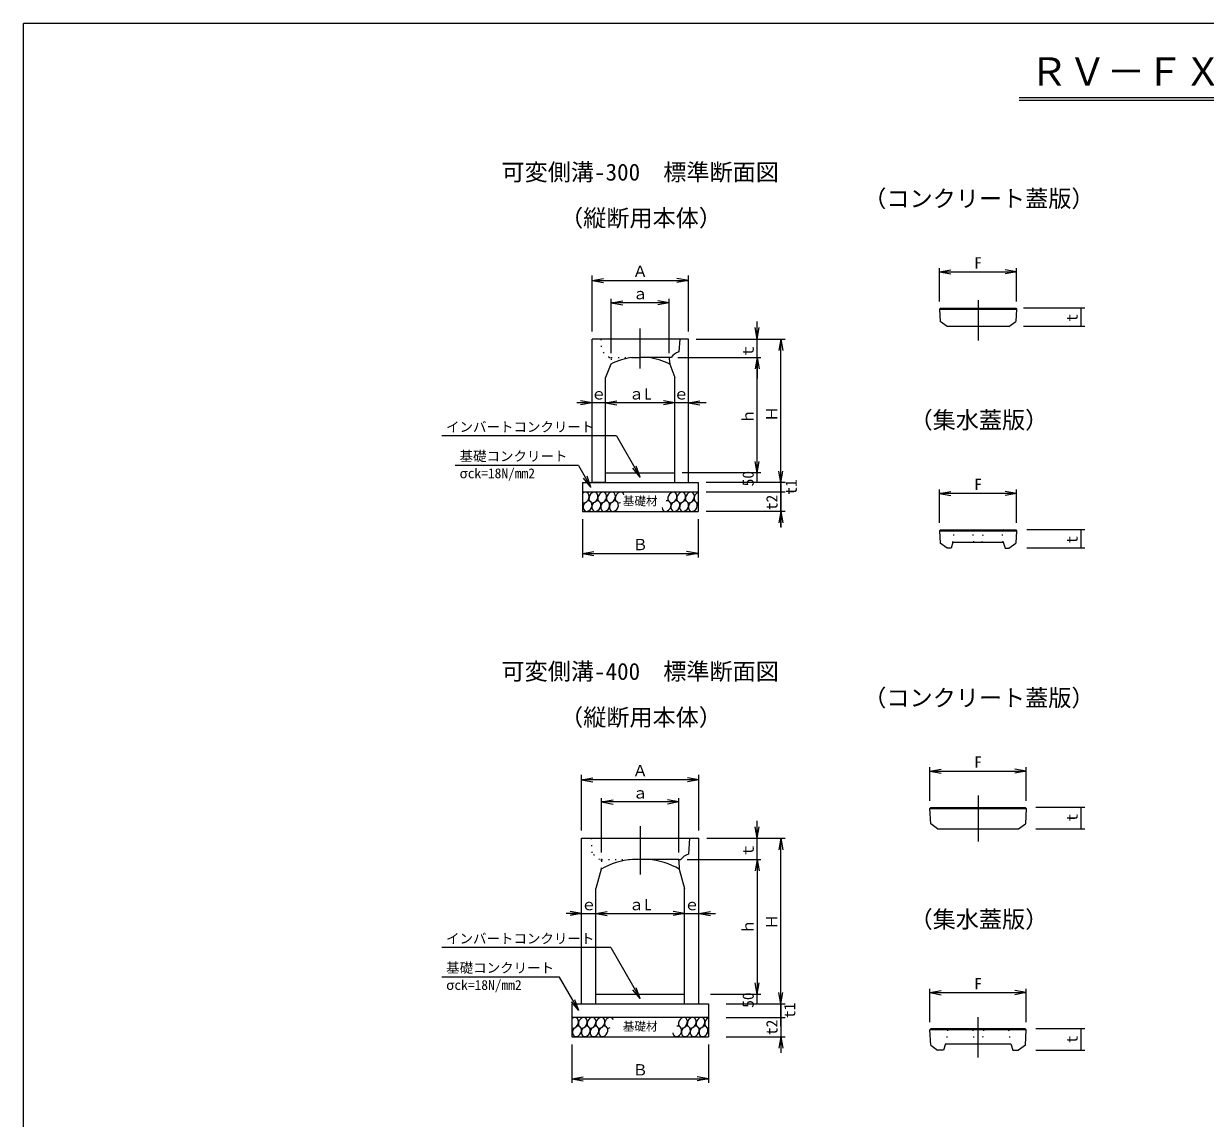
# Model space of a CAD drawing. Units: millimetres, scale not verified. Extents: x 2327 to 18312, y 1592 to 12960.
# Drawn here: x 2327 to 8460, y 7276 to 12960 of the extents above; entities that cross this region are included whole.
import ezdxf
from ezdxf.enums import TextEntityAlignment as Align

# ---------------------------------------------------------------- set-up
doc = ezdxf.new("R2010")
doc.units = ezdxf.units.MM
doc.header["$LTSCALE"] = 20
doc.linetypes.add('DOTTED', pattern=[1.75, 0.25, -1.5])
doc.layers.add('Layer1', color=4, linetype='Continuous', lineweight=18)
doc.styles.add('ＭＳ ゴシック-5.0-0.0', font='')
doc.styles.get('ＭＳ ゴシック-5.0-0.0').set_extended_font_data('ＭＳ ゴシック-5.0-0.0')

msp = doc.modelspace()

# ---------------------------------------------------------------- linework, layer by layer
at = {"layer": 'Layer1'}
for p, q in [((2327.33, 1591.61), (2327.33, 12960.26)), ((18311.66, 12960.26), (2327.33, 12960.26)), ((12422.46, 12574.32), (7493.17, 12574.32)), ((12422.46, 12560.32), (7493.17, 12560.32)), ((5277.05, 11362.5), (5277.05, 11652.21)), ((5777.05, 11362.5), (5777.05, 11652.21)), ((7080.62, 11517.5), (7080.62, 11691.07)), ((7080.62, 11671.07), (7139.71, 11681.49)), ((7080.62, 11671.07), (7139.71, 11660.65)), ((7080.62, 11671.07), (7480.62, 11671.07)), ((7480.62, 11671.07), (7421.53, 11681.49)), ((7480.62, 11671.07), (7421.53, 11660.65)), ((7480.62, 11517.5), (7480.62, 11691.07)), ((5277.05, 11626.94), (5336.14, 11637.36)), ((5277.05, 11626.94), (5336.14, 11616.52)), ((5277.05, 11626.94), (5777.05, 11626.94)), ((5777.05, 11626.94), (5717.96, 11637.36)), ((5777.05, 11626.94), (5717.96, 11616.52)), ((5377.05, 11249.5), (5377.05, 11531.07)), ((5677.05, 11249.5), (5677.05, 11531.07)), ((5377.05, 11511.07), (5436.14, 11521.49)), ((5377.05, 11511.07), (5436.14, 11500.65)), ((5677.05, 11511.07), (5377.05, 11511.07)), ((5677.05, 11511.07), (5617.96, 11521.49)), ((5677.05, 11511.07), (5617.96, 11500.65)), ((7080.62, 11477.5), (7085.62, 11482.5)), ((7080.62, 11477.5), (7083.99, 11413.15)), ((7080.62, 11477.5), (7480.62, 11477.5)), ((7085.62, 11482.5), (7475.62, 11482.5)), ((7280.62, 11524.38), (7280.62, 11315.54)), ((7475.62, 11482.5), (7480.62, 11477.5)), ((7480.62, 11477.5), (7477.25, 11413.15)), ((7834.72, 11482.5), (7516.15, 11482.5)), ((7814.72, 11387.5), (7814.72, 11482.5)), ((6133.84, 11197.5), (6133.84, 11413.7)), ((7120.62, 11387.5), (7083.99, 11413.15)), ((7440.62, 11387.5), (7477.25, 11413.15)), ((5527.05, 11169.22), (5527.05, 11376.68)), ((6133.84, 11322.5), (6123.42, 11381.59)), ((6133.84, 11322.5), (6144.26, 11381.59)), ((7440.62, 11387.5), (7120.62, 11387.5)), ((7834.72, 11387.5), (7516.15, 11387.5)), ((5777.05, 11322.5), (5277.05, 11322.5)), ((5277.05, 10577.5), (5277.05, 11322.5)), ((5732.05, 11322.5), (5727.05, 11255.5)), ((5777.05, 10577.5), (5777.05, 11322.5)), ((5817.05, 11322.5), (6280, 11322.5)), ((6257.05, 11322.5), (6246.64, 11263.41)), ((6257.05, 11322.5), (6267.47, 11263.41)), ((6257.05, 10347.5), (6257.05, 11322.5)), ((5487.05, 11227.5), (5527.05, 11227.5)), ((5688.49, 11227.5), (5527.05, 11227.5)), ((5677.05, 11227.5), (5677.05, 11219.73)), ((5723.15, 11227.5), (6153.84, 11227.5)), ((6133.84, 11227.5), (6123.42, 11168.41)), ((6133.84, 11227.5), (6123.42, 11168.41)), ((6133.84, 11227.5), (6123.42, 11168.41)), ((6133.84, 11227.5), (6144.26, 11168.41)), ((6133.84, 11227.5), (6144.26, 11168.41)), ((6133.84, 11227.5), (6144.26, 11168.41)), ((5374.05, 11192.5), (5347.05, 11122.5)), ((5677.05, 11219.73), (5680.05, 11192.5)), ((5680.05, 11192.5), (5707.05, 11122.5)), ((6133.84, 11197.5), (6133.84, 11117.5)), ((6133.84, 10577.5), (6133.84, 11197.5)), ((5347.05, 10577.5), (5347.05, 11122.5)), ((5707.05, 10577.5), (5707.05, 11122.5)), ((5869.82, 10990.96), (5198.7, 10990.96)), ((5277.05, 10990.96), (5217.96, 11001.38)), ((5277.05, 10990.96), (5217.96, 10980.54)), ((5347.05, 10990.96), (5406.14, 11001.38)), ((5347.05, 10990.96), (5406.14, 11001.38)), ((5347.05, 10990.96), (5406.14, 10980.54)), ((5347.05, 10990.96), (5406.14, 10980.54)), ((5707.05, 10990.96), (5647.96, 11001.38)), ((5707.05, 10990.96), (5647.96, 11001.38)), ((5707.05, 10990.96), (5647.96, 10980.54)), ((5707.05, 10990.96), (5647.96, 10980.54)), ((5777.05, 10990.96), (5836.14, 11001.38)), ((5777.05, 10990.96), (5836.14, 10980.54)), ((5403.29, 10819.83), (4497.8, 10819.83)), ((5403.29, 10819.83), (5527.05, 10605.47)), ((6133.84, 10627.5), (6123.42, 10686.59)), ((6133.84, 10627.5), (6123.42, 10686.59)), ((6133.84, 10627.5), (6133.84, 10707.5)), ((6133.84, 10627.5), (6144.26, 10686.59)), ((6133.84, 10627.5), (6144.26, 10686.59)), ((5207.2, 10665.44), (4567.21, 10665.44)), ((5207.2, 10665.44), (5271.53, 10554.03)), ((5271.53, 10554.03), (5251, 10610.41)), ((5347.05, 10627.5), (5707.05, 10627.5)), ((5527.05, 10605.47), (5488.48, 10651.43)), ((5527.05, 10605.47), (5506.53, 10661.85)), ((6153.84, 10627.5), (5744.44, 10627.5)), ((6133.84, 10577.5), (6133.84, 10627.5)), ((6257.05, 10577.5), (6246.64, 10636.59)), ((6257.05, 10577.5), (6267.47, 10636.59)), ((5227.05, 10577.5), (5827.05, 10577.5)), ((5227.05, 10577.5), (5227.05, 10427.5)), ((5271.53, 10554.03), (5232.96, 10599.99)), ((5347.05, 10577.5), (5277.05, 10577.5)), ((5707.05, 10577.5), (5777.05, 10577.5)), ((5827.05, 10577.5), (5827.05, 10427.5)), ((6280, 10577.5), (5868.88, 10577.5)), ((6257.05, 10577.5), (6257.05, 10487.5)), ((5827.05, 10527.5), (5227.05, 10527.5)), ((6280, 10527.5), (5868.88, 10527.5)), ((6257.05, 10487.5), (6257.05, 10407.5)), ((6257.05, 10487.5), (6257.05, 10387.5)), ((6257.05, 10487.5), (6257.05, 10407.5)), ((7080.62, 10367.5), (7080.62, 10541.07)), ((7080.62, 10521.07), (7139.71, 10531.49)), ((7080.62, 10521.07), (7139.71, 10510.65)), ((7480.62, 10521.07), (7080.62, 10521.07)), ((7480.62, 10521.07), (7421.53, 10531.49)), ((7480.62, 10521.07), (7421.53, 10510.65)), ((7480.62, 10367.5), (7480.62, 10541.07)), ((5227.05, 10427.5), (5827.05, 10427.5)), ((6280, 10427.5), (5868.88, 10427.5)), ((6257.05, 10427.5), (6246.64, 10368.41)), ((6257.05, 10427.5), (6267.47, 10368.41)), ((6257.05, 10427.5), (6257.05, 10343.84)), ((5227.05, 10387.5), (5227.05, 10188.53)), ((5827.05, 10387.5), (5827.05, 10188.53)), ((7080.62, 10327.5), (7085.62, 10332.5)), ((7080.62, 10327.5), (7083.99, 10263.15)), ((7080.62, 10327.5), (7480.62, 10327.5)), ((7085.62, 10332.5), (7475.62, 10332.5)), ((7475.62, 10332.5), (7480.62, 10327.5)), ((7480.62, 10327.5), (7477.25, 10263.15)), ((7834.72, 10332.5), (7532.84, 10332.5)), ((7814.72, 10237.5), (7814.72, 10332.5)), ((7120.62, 10237.5), (7083.99, 10263.15)), ((7150.2, 10267.5), (7140.62, 10237.5)), ((7150.2, 10267.5), (7411.05, 10267.5)), ((7411.05, 10267.5), (7420.62, 10237.5)), ((7440.62, 10237.5), (7477.25, 10263.15)), ((5227.05, 10208.53), (5286.14, 10218.95)), ((5227.05, 10208.53), (5827.05, 10208.53)), ((5227.05, 10208.53), (5286.14, 10198.12)), ((5827.05, 10208.53), (5767.96, 10218.95)), ((5827.05, 10208.53), (5767.96, 10198.12)), ((7140.62, 10237.5), (7120.62, 10237.5)), ((7420.62, 10237.5), (7440.62, 10237.5)), ((7834.72, 10237.5), (7532.84, 10237.5)), ((7030.62, 8925.13), (7030.62, 9098.7)), ((7030.62, 9078.7), (7089.71, 9089.12)), ((7030.62, 9078.7), (7089.71, 9068.28)), ((7030.62, 9078.7), (7530.62, 9078.7)), ((7530.62, 9078.7), (7471.53, 9089.12)), ((7530.62, 9078.7), (7471.53, 9068.28)), ((7530.62, 8925.13), (7530.62, 9098.7)), ((5222.05, 8770.13), (5222.05, 9059.83)), ((5222.05, 9034.57), (5281.14, 9044.99)), ((5222.05, 9034.57), (5281.14, 9024.15)), ((5832.05, 9034.57), (5222.05, 9034.57)), ((5832.05, 9034.57), (5772.96, 9044.99)), ((5832.05, 9034.57), (5772.96, 9024.15)), ((5832.05, 8770.13), (5832.05, 9059.83)), ((5327.05, 8657.13), (5327.05, 8938.7)), ((5327.05, 8918.7), (5386.14, 8929.12)), ((5327.05, 8918.7), (5386.14, 8908.28)), ((5727.05, 8918.7), (5327.05, 8918.7)), ((5727.05, 8918.7), (5667.96, 8929.12)), ((5727.05, 8918.7), (5667.96, 8908.28)), ((5727.05, 8657.13), (5727.05, 8938.7)), ((7280.62, 8952.29), (7280.62, 8713.87)), ((7030.62, 8885.13), (7035.62, 8890.13)), ((7034.81, 8805.21), (7030.62, 8885.13)), ((7030.62, 8885.13), (7530.62, 8885.13)), ((7035.62, 8890.13), (7525.62, 8890.13)), ((7525.62, 8890.13), (7530.62, 8885.13)), ((7530.62, 8885.13), (7526.44, 8805.21)), ((7834.72, 8890.13), (7580.62, 8890.13)), ((7814.72, 8780.13), (7814.72, 8890.13)), ((5527.05, 8793.05), (5527.05, 8542.83)), ((6133.84, 8730.13), (6123.42, 8789.22)), ((6133.84, 8605.13), (6133.84, 8821.33)), ((6133.84, 8730.13), (6144.26, 8789.22)), ((7070.62, 8780.13), (7034.81, 8805.21)), ((7070.62, 8780.13), (7490.62, 8780.13)), ((7490.62, 8780.13), (7526.44, 8805.21)), ((7580.62, 8780.13), (7834.72, 8780.13)), ((5222.05, 8730.13), (5832.05, 8730.13)), ((5222.05, 7870.13), (5222.05, 8730.13)), ((5782.05, 8730.13), (5777.05, 8648.13)), ((5832.05, 7870.13), (5832.05, 8730.13)), ((5872.05, 8730.13), (6280, 8730.13)), ((6257.05, 8730.13), (6246.64, 8671.04)), ((6257.05, 8730.13), (6267.47, 8671.04)), ((6257.05, 7755.13), (6257.05, 8730.13)), ((5727.05, 8620.13), (5487.05, 8620.13)), ((5727.05, 8620.13), (5738.49, 8620.13)), ((5727.05, 8612.36), (5727.05, 8620.13)), ((5727.05, 8612.36), (5730.05, 8570.13)), ((5769.94, 8620.13), (6153.84, 8620.13)), ((6133.84, 8620.13), (6123.42, 8561.04)), ((6133.84, 8620.13), (6123.42, 8561.04)), ((6133.84, 8620.13), (6123.42, 8561.04)), ((6133.84, 8620.13), (6144.26, 8561.04)), ((6133.84, 8620.13), (6144.26, 8561.04)), ((6133.84, 8620.13), (6144.26, 8561.04)), ((6133.84, 8605.13), (6133.84, 7920.13)), ((5324.05, 8570.13), (5297.05, 8470.13)), ((5730.05, 8570.13), (5757.05, 8470.13)), ((5297.05, 7870.13), (5297.05, 8470.13)), ((5757.05, 7870.13), (5757.05, 8470.13)), ((5222.05, 8339.12), (5162.96, 8349.54)), ((5297.05, 8339.12), (5356.14, 8349.54)), ((5297.05, 8339.12), (5356.14, 8349.54)), ((5757.05, 8339.12), (5697.96, 8349.54)), ((5757.05, 8339.12), (5697.96, 8349.54)), ((5832.05, 8339.12), (5891.14, 8349.54)), ((5222.05, 8339.12), (5142.05, 8339.12)), ((5222.05, 8339.12), (5162.96, 8328.7)), ((5167.05, 8339.12), (5918.32, 8339.12)), ((5297.05, 8339.12), (5356.14, 8328.7)), ((5297.05, 8339.12), (5356.14, 8328.7)), ((5757.05, 8339.12), (5697.96, 8328.7)), ((5757.05, 8339.12), (5697.96, 8328.7)), ((5832.05, 8339.12), (5891.14, 8328.7)), ((5374.11, 8162.99), (4497.8, 8162.99)), ((5374.11, 8162.99), (5527.05, 7898.1)), ((5108.62, 8008.6), (4497.8, 8008.6)), ((5208.48, 7835.64), (5108.62, 8008.6)), ((6133.84, 7920.13), (6123.42, 7979.22)), ((6133.84, 7920.13), (6123.42, 7979.22)), ((6133.84, 7920.13), (6144.26, 7979.22)), ((6133.84, 7920.13), (6144.26, 7979.22)), ((5297.05, 7920.13), (5757.05, 7920.13)), ((5527.05, 7898.1), (5488.48, 7944.06)), ((5527.05, 7898.1), (5506.53, 7954.48)), ((5892.05, 7920.13), (6153.84, 7920.13)), ((6133.84, 7870.13), (6133.84, 7920.13)), ((6257.05, 7870.13), (6246.64, 7929.22)), ((6257.05, 7870.13), (6267.47, 7929.22)), ((7030.62, 7775.13), (7030.62, 7948.7)), ((7030.62, 7928.7), (7089.71, 7939.12)), ((7030.62, 7928.7), (7530.62, 7928.7)), ((7030.62, 7928.7), (7089.71, 7918.28)), ((7530.62, 7928.7), (7471.53, 7939.12)), ((7530.62, 7928.7), (7471.53, 7918.28)), ((7530.62, 7775.13), (7530.62, 7948.7)), ((5208.48, 7835.64), (5169.92, 7881.6)), ((5172.05, 7870.13), (5882.05, 7870.13)), ((5172.05, 7870.13), (5172.05, 7700.13)), ((5208.48, 7835.64), (5187.96, 7892.02)), ((5882.05, 7870.13), (5882.05, 7700.13)), ((5973.22, 7870.13), (6280, 7870.13)), ((6257.05, 7870.13), (6257.05, 7780.13)), ((5882.05, 7800.13), (5172.05, 7800.13)), ((5973.22, 7800.13), (6280, 7800.13)), ((7280.62, 7591.77), (7280.62, 7802.29)), ((6257.05, 7780.13), (6257.05, 7700.13)), ((6257.05, 7780.13), (6257.05, 7680.13)), ((6257.05, 7780.13), (6257.05, 7700.13)), ((7030.62, 7735.13), (7035.62, 7740.13)), ((7530.62, 7735.13), (7030.62, 7735.13)), ((7034.81, 7655.21), (7030.62, 7735.13)), ((7525.62, 7740.13), (7035.62, 7740.13)), ((7530.62, 7735.13), (7525.62, 7740.13)), ((7526.44, 7655.21), (7530.62, 7735.13)), ((7834.72, 7740.13), (7580.62, 7740.13)), ((7814.72, 7630.13), (7814.72, 7740.13)), ((5172.05, 7700.13), (5882.05, 7700.13)), ((5973.22, 7700.13), (6280, 7700.13)), ((6257.05, 7700.13), (6246.64, 7641.04)), ((6257.05, 7700.13), (6267.47, 7641.04)), ((6257.05, 7700.13), (6257.05, 7616.47)), ((5172.05, 7660.13), (5172.05, 7461.16)), ((5882.05, 7660.13), (5882.05, 7461.16)), ((7034.81, 7655.21), (7070.62, 7630.13)), ((7100.62, 7630.13), (7070.62, 7630.13)), ((7100.62, 7630.13), (7070.62, 7630.13)), ((7110.83, 7662.13), (7100.62, 7630.13)), ((7110.83, 7662.13), (7450.41, 7662.13)), ((7450.41, 7662.13), (7460.62, 7630.13)), ((7460.62, 7630.13), (7490.62, 7630.13)), ((7460.62, 7630.13), (7490.62, 7630.13)), ((7526.44, 7655.21), (7490.62, 7630.13)), ((7580.62, 7630.13), (7834.72, 7630.13)), ((5172.05, 7481.16), (5231.14, 7491.58)), ((5882.05, 7481.16), (5822.96, 7491.58)), ((5172.05, 7481.16), (5882.05, 7481.16)), ((5172.05, 7481.16), (5231.14, 7470.74)), ((5882.05, 7481.16), (5822.96, 7470.74))]:
    msp.add_line(p, q, dxfattribs=at)
at = {"layer": 'Layer1', "linetype": 'DOTTED', "lineweight": 13}
for p, q in [((5322.05, 11322.5), (5327.05, 11255.5)), ((5365.61, 11227.5), (5377.05, 11227.5)), ((5377.05, 11227.5), (5377.05, 11219.73)), ((5377.05, 11227.5), (5487.05, 11227.5)), ((5377.05, 11219.73), (5374.05, 11192.5)), ((7148.77, 10332.5), (7156.77, 10327.5)), ((7150.2, 10267.5), (7156.77, 10327.5)), ((7260.62, 10332.5), (7252.62, 10327.5)), ((7259.2, 10267.5), (7252.62, 10327.5)), ((7300.62, 10332.5), (7308.62, 10327.5)), ((7302.05, 10267.5), (7308.62, 10327.5)), ((7412.47, 10332.5), (7404.47, 10327.5)), ((7411.05, 10267.5), (7404.47, 10327.5)), ((5272.05, 8730.13), (5277.05, 8648.13)), ((5327.05, 8620.13), (5315.61, 8620.13)), ((5327.05, 8612.36), (5324.05, 8570.13)), ((5327.05, 8612.36), (5327.05, 8620.13)), ((5327.05, 8620.13), (5487.05, 8620.13)), ((7114.29, 7740.13), (7122.29, 7735.13)), ((7122.29, 7735.13), (7114.29, 7662.13)), ((7260.62, 7740.13), (7252.62, 7735.13)), ((7252.62, 7735.13), (7260.62, 7662.13)), ((7300.62, 7740.13), (7308.62, 7735.13)), ((7308.62, 7735.13), (7300.62, 7662.13)), ((7446.95, 7740.13), (7438.95, 7735.13)), ((7438.95, 7735.13), (7446.95, 7662.13))]:
    msp.add_line(p, q, dxfattribs=at)
for centre in [(5301.45, 11179.71), (5251.45, 8572.33)]:
    msp.add_arc(centre, 80, 36.68636, 71.34006, dxfattribs=at)
at = {"layer": 'Layer1'}
for centre, radius, start, end in [((5538.65, 10860.98), 370.13, 98.01419, 116.40493), ((5515.44, 10860.98), 370.13, 63.59507, 81.98581), ((5752.64, 11179.71), 80, 108.65994, 143.31364), ((5802.64, 8572.33), 80, 108.65994, 143.31364), ((5510.18, 8254.04), 366.82, 93.61488, 120.49175), ((5543.92, 8254.04), 366.82, 59.50825, 86.38512)]:
    msp.add_arc(centre, radius, start, end, dxfattribs=at)
for centre, start_param, end_param in [((5238.68, 10499.68), 3.1641089, 7.3535633), ((5284.2, 10499.68), 3.2518953, 8.9063261), ((5329.72, 10499.68), 3.2518953, 8.9063261), ((5375.25, 10499.68), 3.2518953, 8.9063261), ((5420.77, 10499.68), 5.610227, 8.9063261), ((5693.91, 10499.68), 3.2518953, 8.9063261), ((5739.44, 10499.68), 3.2518953, 8.9063261), ((5784.96, 10499.68), 3.2518953, 8.9063261), ((5830.49, 10499.68), 0.6949414, 2.6231408), ((5254.05, 10455.01), 1.1965976, 6.8860585), ((5299.58, 10455.01), 1.1965976, 6.8860585), ((5345.1, 10455.01), 1.1965976, 6.8860585), ((5390.62, 10455.01), 1.1965976, 6.8860585), ((5420.77, 10499.68), 3.2518953, 3.8893366), ((5663.77, 10455.01), 2.1791837, 6.8860585), ((5709.29, 10455.01), 1.1965976, 6.8860585), ((5754.82, 10455.01), 1.1965976, 6.8860585), ((5800.34, 10455.01), 1.1965976, 6.8860585), ((5830.49, 10499.68), 3.2518953, 3.5395455), ((5183.68, 7772.31), 3.1641089, 7.3535633), ((5229.2, 7772.31), 3.2518953, 8.9063261), ((5274.72, 7772.31), 3.2518953, 8.9063261), ((5320.25, 7772.31), 3.2518953, 8.9063261), ((5365.77, 7772.31), 5.610227, 8.9063261), ((5748.91, 7772.31), 3.2518953, 8.9063261), ((5794.44, 7772.31), 3.2518953, 8.9063261), ((5839.96, 7772.31), 3.2518953, 8.9063261), ((5885.49, 7772.31), 0.6949414, 2.6231408), ((5199.05, 7727.64), 1.1965976, 6.8860585), ((5244.58, 7727.64), 1.1965976, 6.8860585), ((5290.1, 7727.64), 1.1965976, 6.8860585), ((5335.62, 7727.64), 1.1965976, 6.8860585), ((5365.77, 7772.31), 3.2518953, 3.8893366), ((5718.77, 7727.64), 2.1791837, 6.8860585), ((5764.29, 7727.64), 1.1965976, 6.8860585), ((5809.82, 7727.64), 1.1965976, 6.8860585), ((5855.34, 7727.64), 1.1965976, 6.8860585), ((5885.49, 7772.31), 3.2518953, 3.5395455)]:
    msp.add_ellipse(centre, major_axis=(12.08, 25.9), ratio=0.766667, start_param=start_param, end_param=end_param, dxfattribs=at)

# ---------------------------------------------------------------- texts
at = {"layer": 'Layer1', "color": 7, "style": 'ＭＳ ゴシック-5.0-0.0'}
for s, height, p in [('ＲＶ－ＦＸ可変側溝\u3000サイズ毎寸法図及び基礎材料表', 146.6, (9947.2, 12594.88)), ('F', 58.65, (7280.62, 11671.07)), ('Ａ', 58.65, (5527.05, 11626.94)), ('ａ', 58.65, (5527.05, 11511.07)), ('ｅ', 58.65, (5311.72, 10990.96)), ('ａL', 58.65, (5527.05, 10990.96)), ('ｅ', 58.65, (5739.8, 10990.96)), ('F', 58.65, (7280.62, 10521.07)), ('基礎材', 43.99, (5527.05, 10445.34)), ('Ｂ', 58.65, (5527.05, 10208.53)), ('F', 58.65, (7280.62, 9078.7)), ('Ａ', 58.65, (5527.05, 9034.57)), ('ａ', 58.65, (5527.05, 8918.7)), ('ａL', 58.65, (5527.05, 8339.12)), ('ｅ', 58.65, (5260.34, 8339.12)), ('ｅ', 58.65, (5795.42, 8339.12)), ('F', 58.65, (7280.62, 7928.7)), ('基礎材', 43.99, (5527.05, 7717.97)), ('Ｂ', 58.65, (5527.05, 7481.16))]:
    msp.add_text(s, height=height, dxfattribs=at).set_placement(p, align=Align.BOTTOM_CENTER)
for s, p in [('可変側溝-300\u3000標準断面図', (5527.05, 12233.21)), ('（コンクリート蓋版）', (7284.84, 12095.84)), ('（縦断用本体）', (5531.27, 11994.78)), ('（集水蓋版）', (7284.84, 10945.84)), ('可変側溝-400\u3000標準断面図', (5527.05, 9640.84)), ('（コンクリート蓋版）', (7284.84, 9503.46)), ('（縦断用本体）', (5531.27, 9402.4)), ('（集水蓋版）', (7284.84, 8353.46))]:
    msp.add_text(s, height=87.98, dxfattribs=at).set_placement(p, align=Align.TOP_CENTER)
for s, p in [('t', (7814.72, 11433.08)), ('ｔ', (6133.84, 11260)), ('ｈ', (6133.84, 10920.61)), ('Ｈ', (6257.05, 10933.51)), ('50', (6133.84, 10597.5)), ('t1', (6357.12, 10554.46)), ('t2', (6257.05, 10473.81)), ('t', (7814.72, 10280.51)), ('t', (7814.72, 8838.3)), ('ｔ', (6133.84, 8667.63)), ('ｈ', (6133.84, 8271.01)), ('Ｈ', (6257.05, 8296.1)), ('50', (6133.84, 7890.13)), ('t1', (6349.71, 7836.37)), ('t2', (6257.05, 7748.39)), ('t', (7814.72, 7686.54))]:
    msp.add_text(s, height=58.65, rotation=90, dxfattribs=at).set_placement(p, align=Align.BOTTOM_CENTER)
for s, p in [('インバートコンクリート', (4519.23, 10825.4)), ('基礎コンクリート', (4589.57, 10673.38)), ('σck=18N/mm2', (4589.57, 10584.36)), ('インバートコンクリート', (4519.23, 8168.56)), ('基礎コンクリート', (4520.17, 8016.53)), ('σck=18N/mm2', (4520.17, 7927.52))]:
    msp.add_text(s, height=51.32, dxfattribs=at).set_placement(p, align=Align.BOTTOM_LEFT)

doc.saveas('drawing.dxf')
